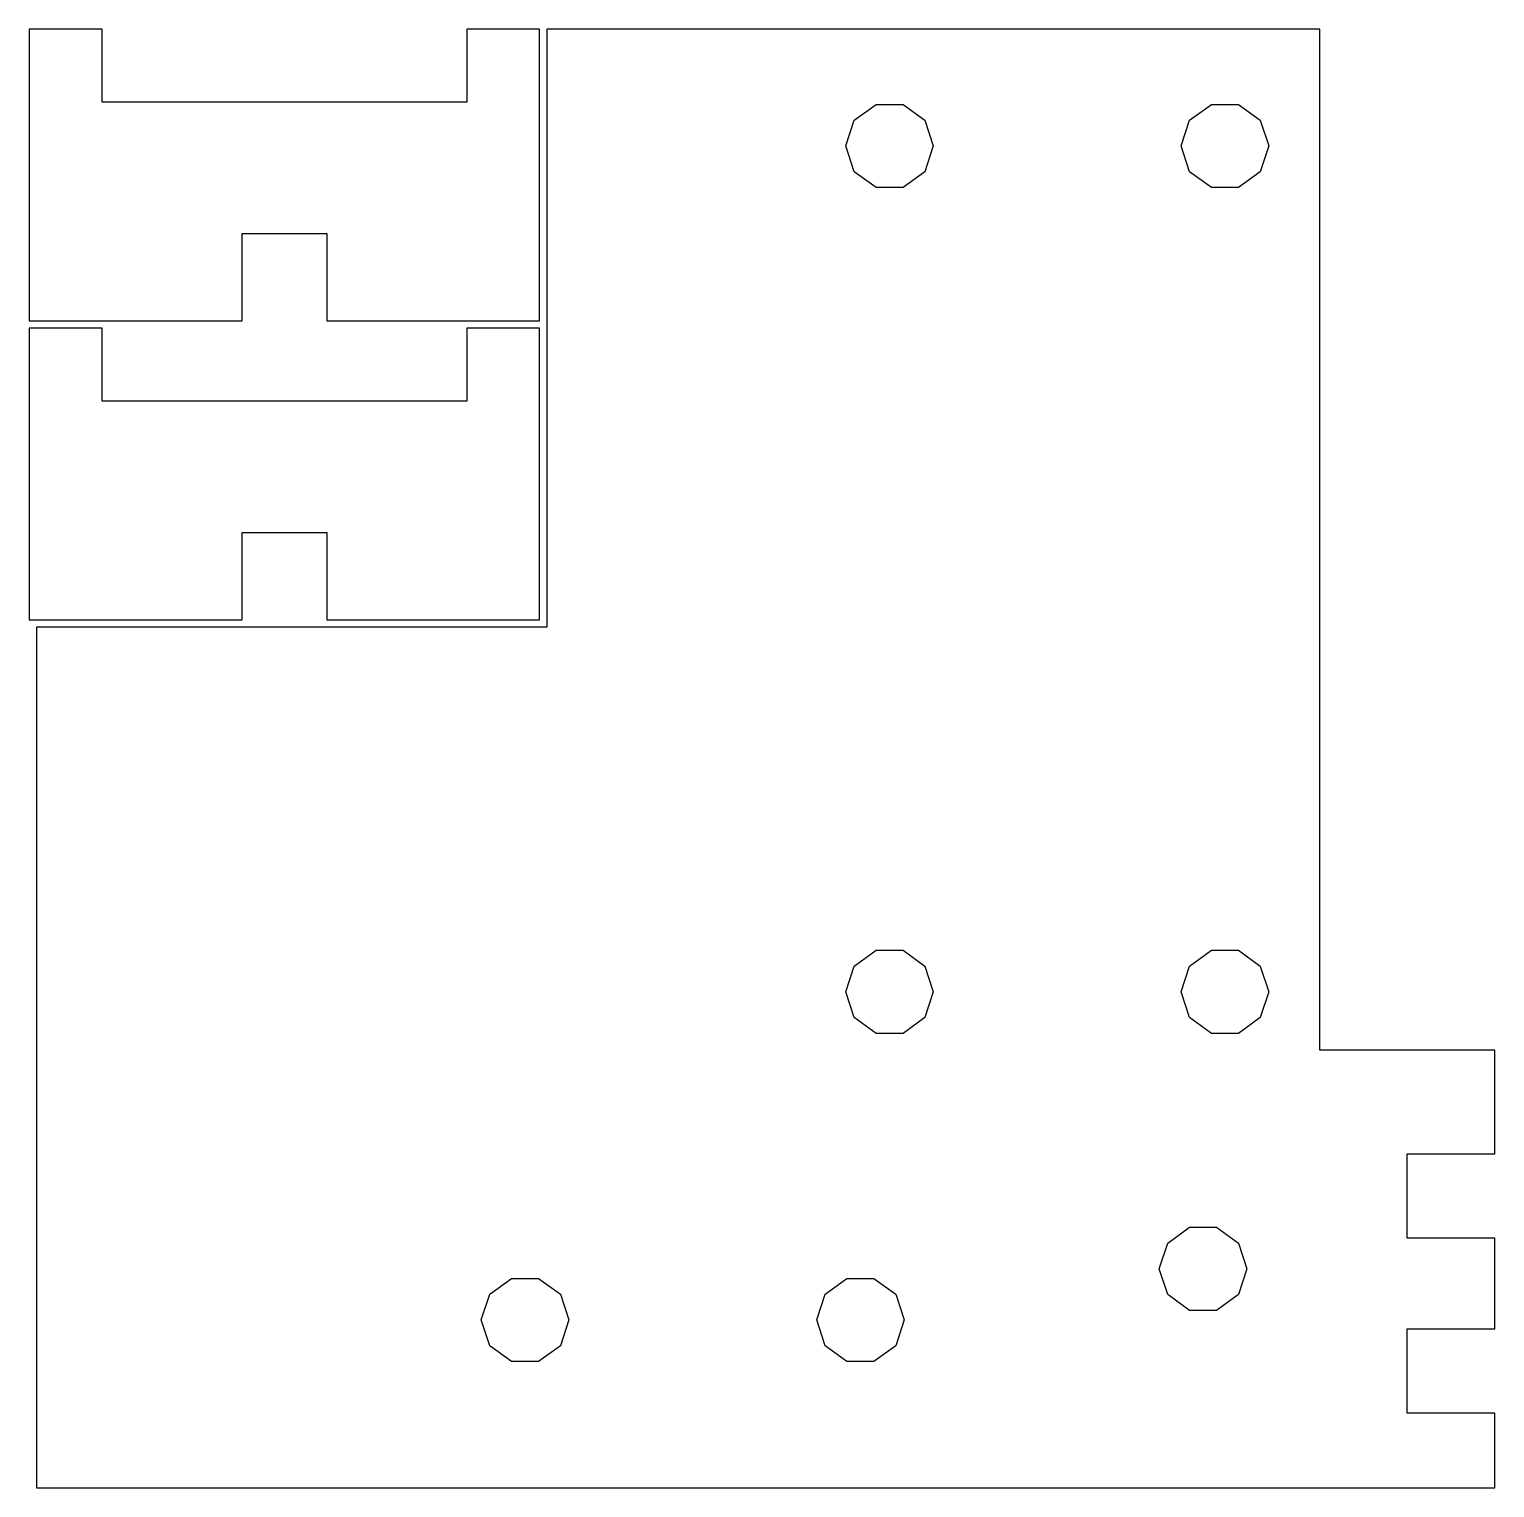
# Model space of a CAD drawing. Header units: metres. Extents: x -50 to 50, y -50 to 50.
import ezdxf

# ---------------------------------------------------------------- set-up
doc = ezdxf.new("R2010")
doc.units = ezdxf.units.M

msp = doc.modelspace()

# ---------------------------------------------------------------- linework, layer by layer
for p, q in [((-45.5, 50), (-50.5, 50)), ((-50.5, 50), (-50.5, 30)), ((-45.5, 45), (-45.5, 50)), ((-15.5, 50), (-20.5, 50)), ((-20.5, 50), (-20.5, 45)), ((-15.5, 30), (-15.5, 50)), ((38, 50), (-15, 50)), ((-15, 50), (-15, 9)), ((38, -20), (38, 50)), ((-20.5, 45), (-45.5, 45)), ((6.07295, 43.7634), (7.57295, 44.8532)), ((7.57295, 44.8532), (9.42706, 44.8532)), ((9.42706, 44.8532), (10.9271, 43.7634)), ((29.0729, 43.7634), (30.5729, 44.8532)), ((30.5729, 44.8532), (32.427, 44.8532)), ((32.427, 44.8532), (33.927, 43.7634)), ((5.5, 42), (6.07295, 43.7634)), ((10.9271, 43.7634), (11.5, 42)), ((28.5, 42), (29.0729, 43.7634)), ((33.927, 43.7634), (34.5, 42)), ((6.07295, 40.2366), (5.5, 42)), ((11.5, 42), (10.9271, 40.2366)), ((29.0729, 40.2366), (28.5, 42)), ((34.5, 42), (33.927, 40.2366)), ((7.57295, 39.1468), (6.07295, 40.2366)), ((10.9271, 40.2366), (9.42706, 39.1468)), ((30.5729, 39.1468), (29.0729, 40.2366)), ((33.927, 40.2366), (32.427, 39.1468)), ((9.42706, 39.1468), (7.57295, 39.1468)), ((32.427, 39.1468), (30.5729, 39.1468)), ((-35.9, 36), (-30.1, 36)), ((-35.9, 30), (-35.9, 36)), ((-30.1, 36), (-30.1, 30)), ((-50.5, 30), (-35.9, 30)), ((-45.5, 29.5), (-50.5, 29.5)), ((-50.5, 29.5), (-50.5, 9.5)), ((-45.5, 24.5), (-45.5, 29.5)), ((-30.1, 30), (-15.5, 30)), ((-15.5, 29.5), (-20.5, 29.5)), ((-20.5, 29.5), (-20.5, 24.5)), ((-15.5, 9.5), (-15.5, 29.5)), ((-20.5, 24.5), (-45.5, 24.5)), ((-35.9, 15.5), (-30.1, 15.5)), ((-35.9, 9.5), (-35.9, 15.5)), ((-30.1, 15.5), (-30.1, 9.5)), ((-50.5, 9.5), (-35.9, 9.5)), ((-30.1, 9.5), (-15.5, 9.5)), ((-15, 9), (-50, 9)), ((-50, 9), (-50, -50)), ((6.07295, -14.2366), (7.57295, -13.1468)), ((7.57295, -13.1468), (9.42706, -13.1468)), ((9.42706, -13.1468), (10.9271, -14.2366)), ((29.0729, -14.2366), (30.5729, -13.1468)), ((30.5729, -13.1468), (32.427, -13.1468)), ((32.427, -13.1468), (33.927, -14.2366)), ((5.5, -16), (6.07295, -14.2366)), ((10.9271, -14.2366), (11.5, -16)), ((28.5, -16), (29.0729, -14.2366)), ((33.927, -14.2366), (34.5, -16)), ((6.07295, -17.7634), (5.5, -16)), ((11.5, -16), (10.9271, -17.7634)), ((29.0729, -17.7634), (28.5, -16)), ((34.5, -16), (33.927, -17.7634)), ((7.57295, -18.8532), (6.07295, -17.7634)), ((10.9271, -17.7634), (9.42706, -18.8532)), ((30.5729, -18.8532), (29.0729, -17.7634)), ((33.927, -17.7634), (32.427, -18.8532)), ((9.42706, -18.8532), (7.57295, -18.8532)), ((32.427, -18.8532), (30.5729, -18.8532)), ((50, -20), (38, -20)), ((50, -27.1), (50, -20)), ((44, -32.9), (44, -27.1)), ((44, -27.1), (50, -27.1)), ((27.5729, -33.2366), (29.0729, -32.1468)), ((29.0729, -32.1468), (30.927, -32.1468)), ((30.927, -32.1468), (32.427, -33.2366)), ((50, -32.9), (44, -32.9)), ((50, -39.1), (50, -32.9)), ((27, -35), (27.5729, -33.2366)), ((32.427, -33.2366), (33, -35)), ((27.5729, -36.7634), (27, -35)), ((33, -35), (32.427, -36.7634)), ((-18.927, -36.7366), (-17.427, -35.6468)), ((-17.427, -35.6468), (-15.5729, -35.6468)), ((-15.5729, -35.6468), (-14.0729, -36.7366)), ((4.07294, -36.7366), (5.57294, -35.6468)), ((5.57294, -35.6468), (7.42705, -35.6468)), ((7.42705, -35.6468), (8.92705, -36.7366)), ((-19.5, -38.5), (-18.927, -36.7366)), ((-14.0729, -36.7366), (-13.5, -38.5)), ((3.5, -38.5), (4.07294, -36.7366)), ((8.92705, -36.7366), (9.5, -38.5)), ((29.0729, -37.8532), (27.5729, -36.7634)), ((32.427, -36.7634), (30.927, -37.8532)), ((30.927, -37.8532), (29.0729, -37.8532)), ((-18.927, -40.2634), (-19.5, -38.5)), ((-13.5, -38.5), (-14.0729, -40.2634)), ((4.07294, -40.2634), (3.5, -38.5)), ((9.5, -38.5), (8.92705, -40.2634)), ((44, -44.9), (44, -39.1)), ((44, -39.1), (50, -39.1)), ((-17.427, -41.3532), (-18.927, -40.2634)), ((-14.0729, -40.2634), (-15.5729, -41.3532)), ((5.57294, -41.3532), (4.07294, -40.2634)), ((8.92705, -40.2634), (7.42705, -41.3532)), ((-15.5729, -41.3532), (-17.427, -41.3532)), ((7.42705, -41.3532), (5.57294, -41.3532)), ((50, -44.9), (44, -44.9)), ((50, -50), (50, -44.9)), ((-50, -50), (50, -50))]:
    msp.add_line(p, q)

doc.saveas('drawing.dxf')
